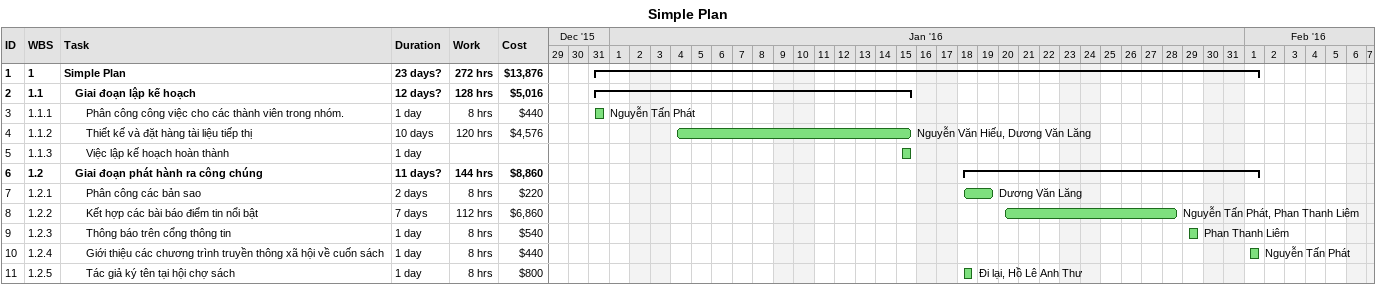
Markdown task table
Simple Plan

| ID | WBS | Task | Duration | Start | Finish | Resources | Work (h) | Cost ($) |
|---|---|---|---|---|---|---|---|---|
| 1 | 1 | **Simple Plan** | 23d? | 2015-12-31 | 2016-02-01 |  | 272 | 13876 |
| 2 | 1.1 | **Giai đoạn lập kế hoạch** | 12d? | 2015-12-31 | 2016-01-15 |  | 128 | 5016 |
| 3 | 1.1.1 | Phân công công việc cho các thành viên trong nhóm. | 1d | 2015-12-31 | 2015-12-31 | Nguyễn Tấn Phát | 8 | 440 |
| 4 | 1.1.2 | Thiết kế và đặt hàng tài liệu tiếp thị | 10d | 2016-01-04 | 2016-01-15 | Nguyễn Văn Hiếu, Dương Văn Lăng | 120 | 4576 |
| 5 | 1.1.3 | Việc lập kế hoạch hoàn thành | 1d | 2016-01-15 | 2016-01-15 |  |  |  |
| 6 | 1.2 | **Giai đoạn phát hành ra công chúng** | 11d? | 2016-01-18 | 2016-02-01 |  | 144 | 8860 |
| 7 | 1.2.1 | Phân công các bản sao | 2d | 2016-01-18 | 2016-01-19 | Dương Văn Lăng | 8 | 220 |
| 8 | 1.2.2 | Kết hợp các bài báo điểm tin nổi bật | 7d | 2016-01-20 | 2016-01-28 | Nguyễn Tấn Phát, Phan Thanh Liêm | 112 | 6860 |
| 9 | 1.2.3 | Thông báo trên cổng thông tin | 1d | 2016-01-29 | 2016-01-29 | Phan Thanh Liêm | 8 | 540 |
| 10 | 1.2.4 | Giới thiệu các chương trình truyền thông xã hội về cuốn sách | 1d | 2016-02-01 | 2016-02-01 | Nguyễn Tấn Phát | 8 | 440 |
| 11 | 1.2.5 | Tác giả ký tên tại hội chợ sách | 1d | 2016-01-18 | 2016-01-18 | Đi lại, Hồ Lê Anh Thư | 8 | 800 |
